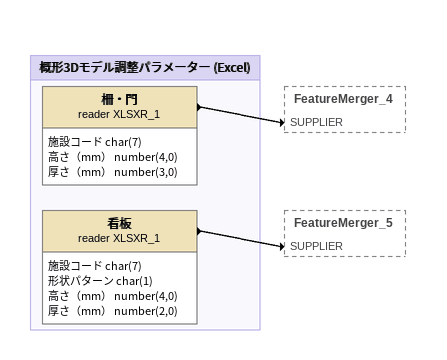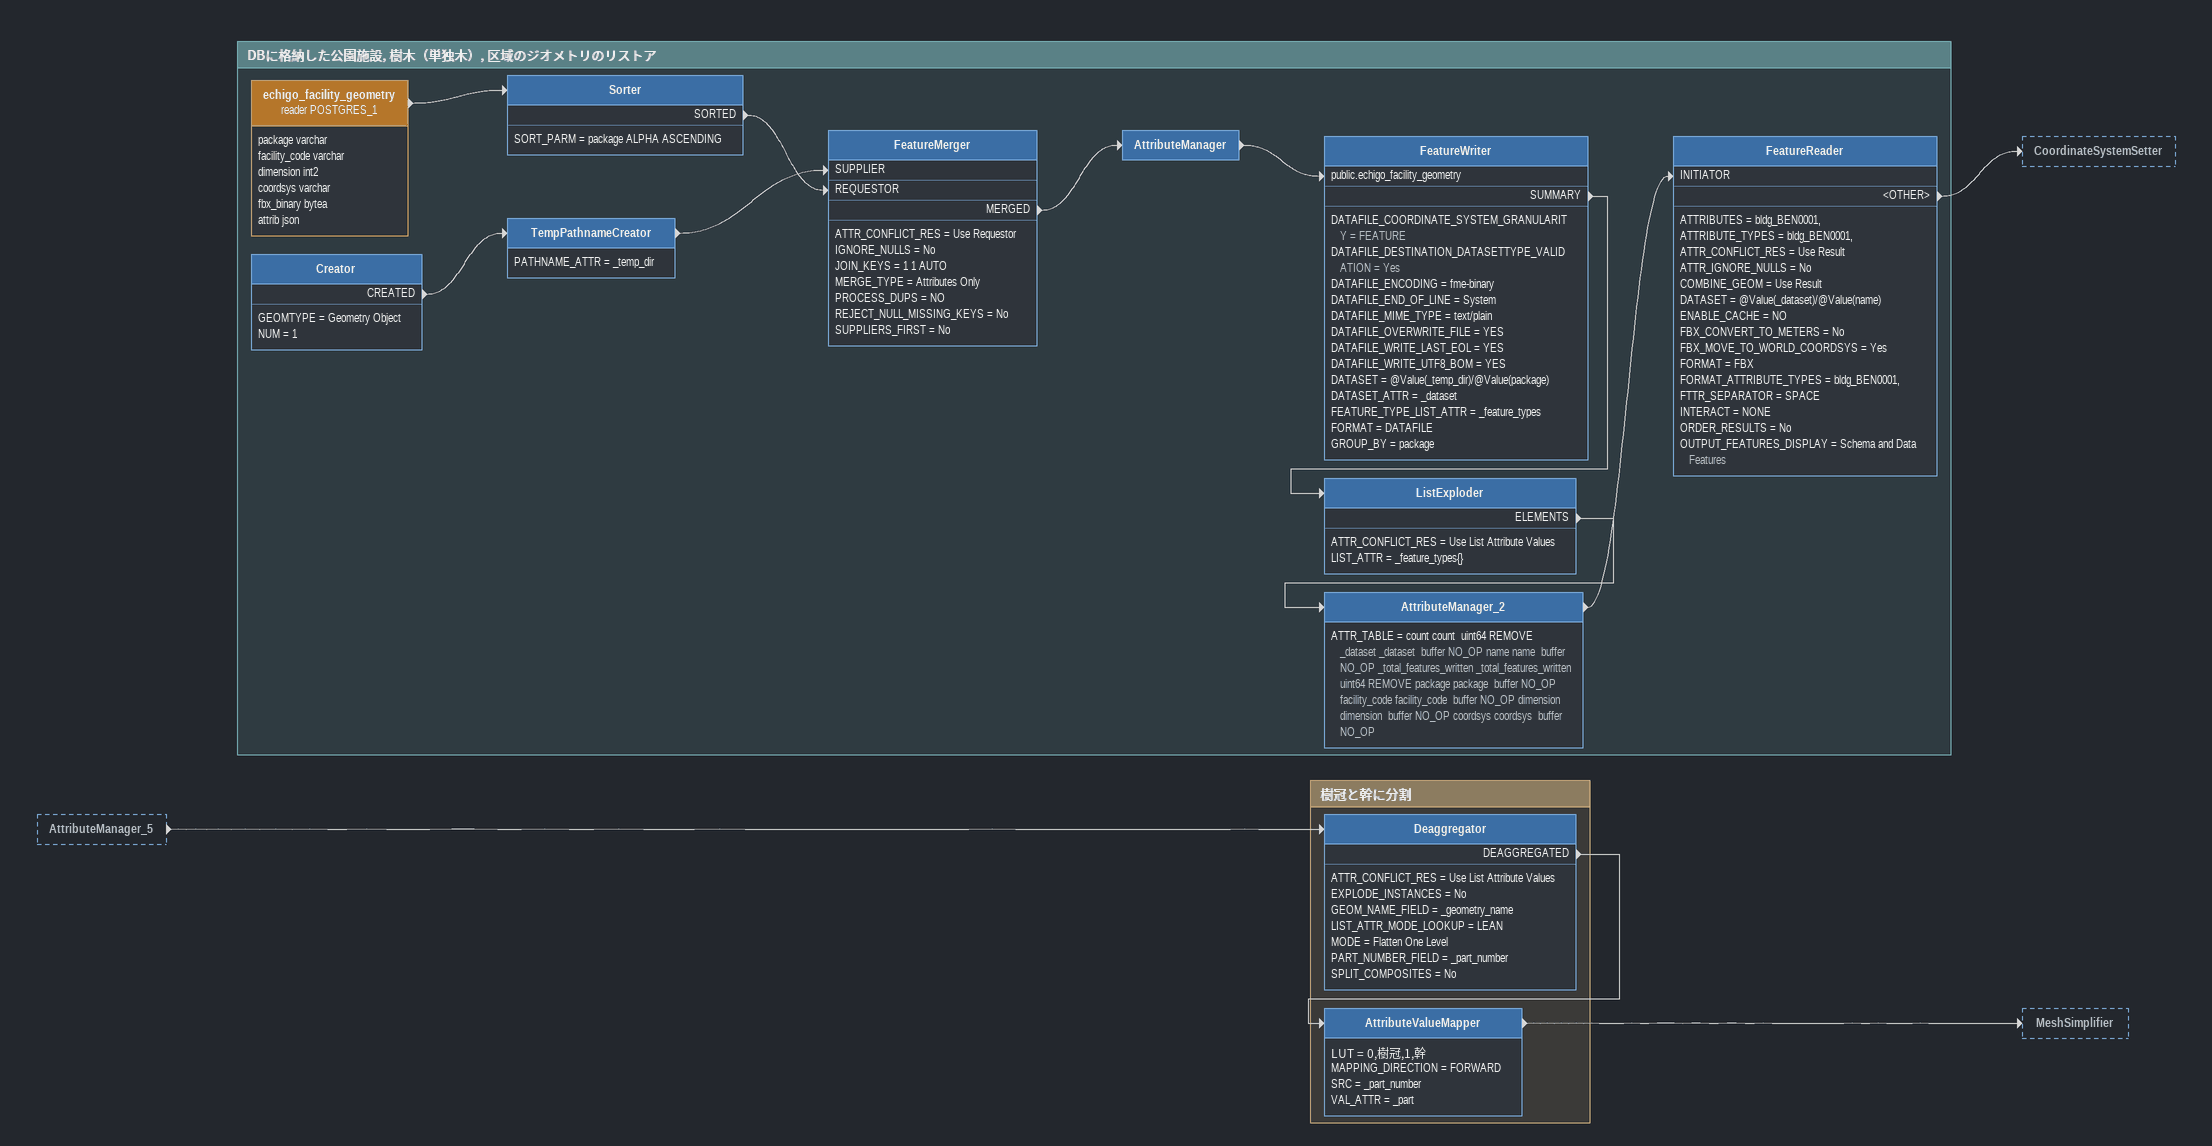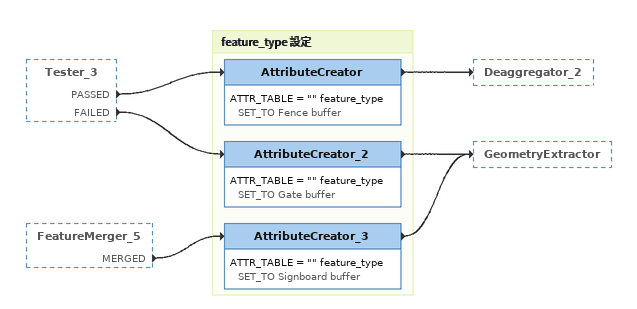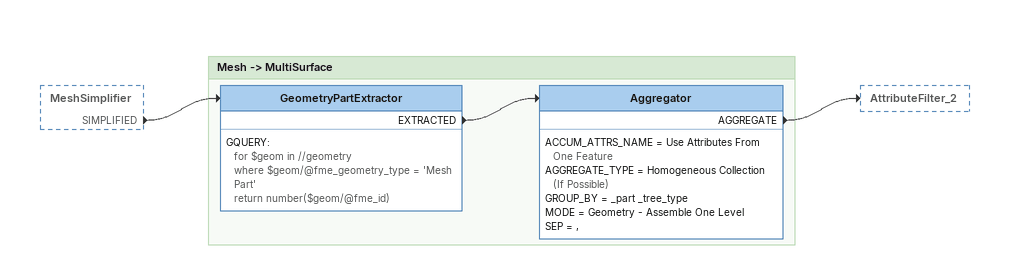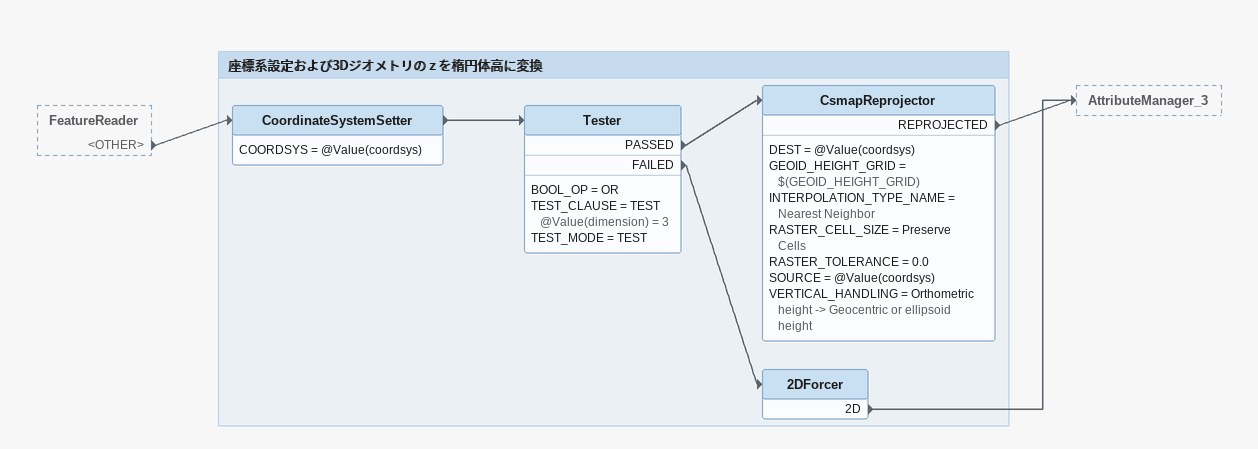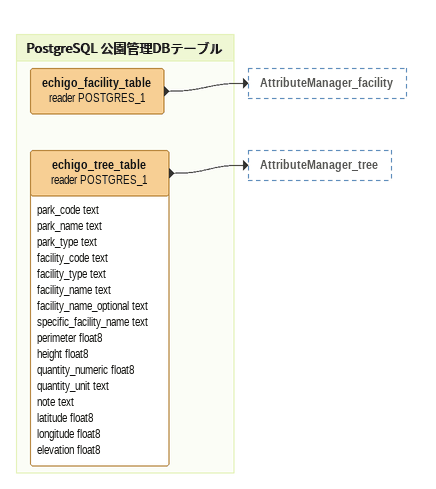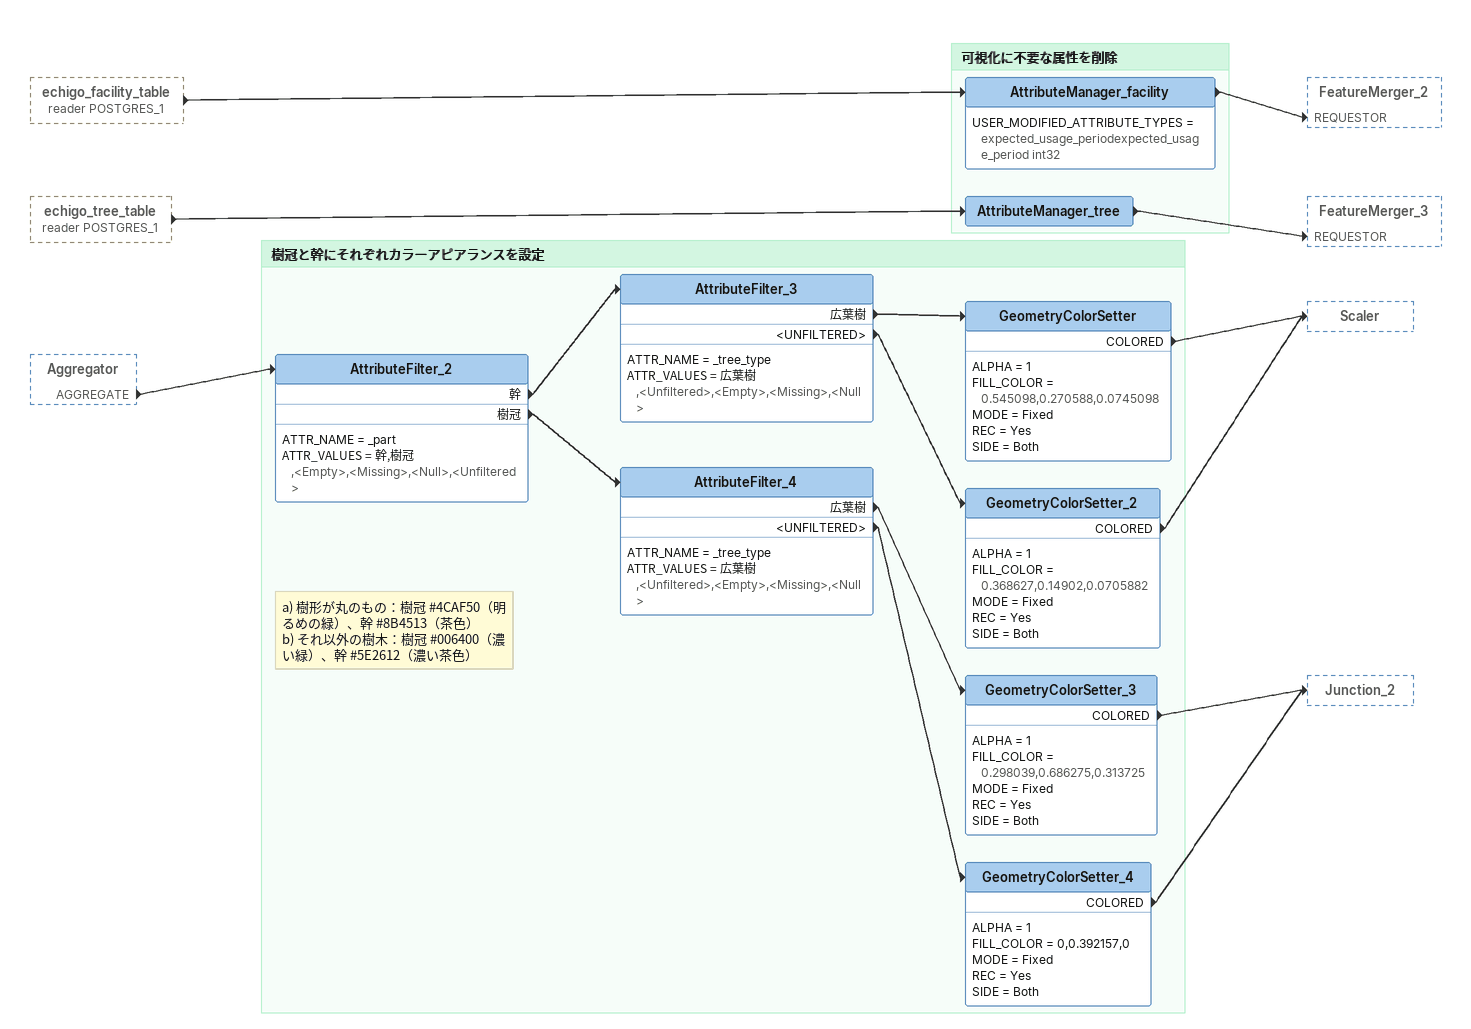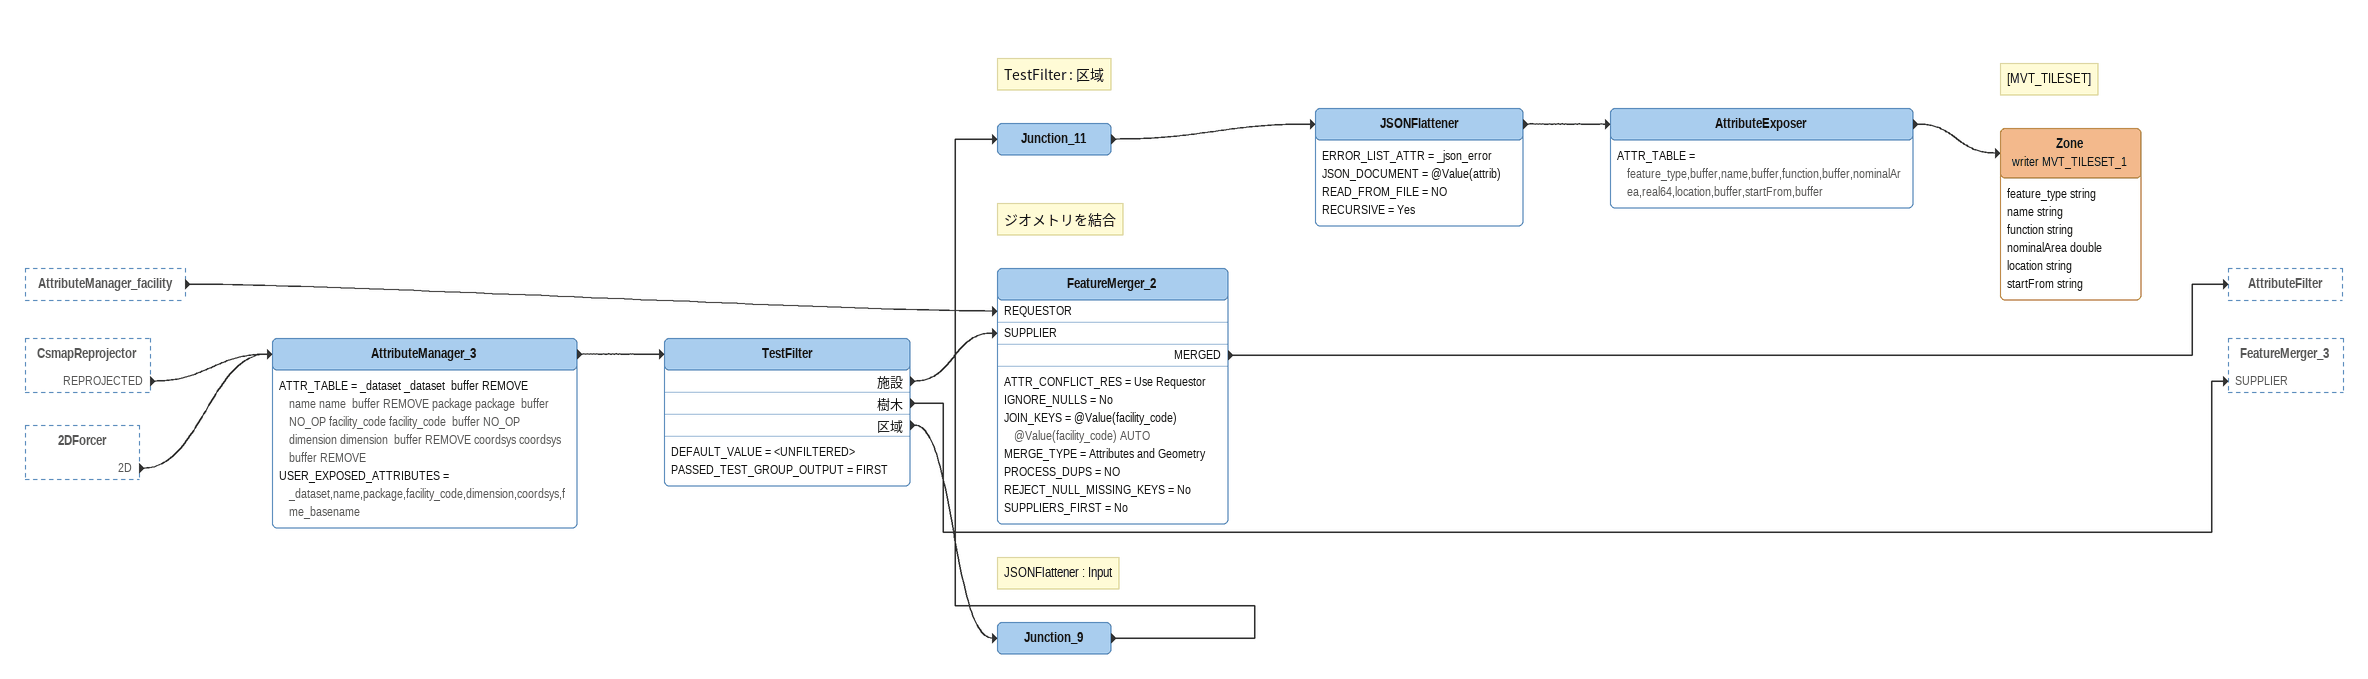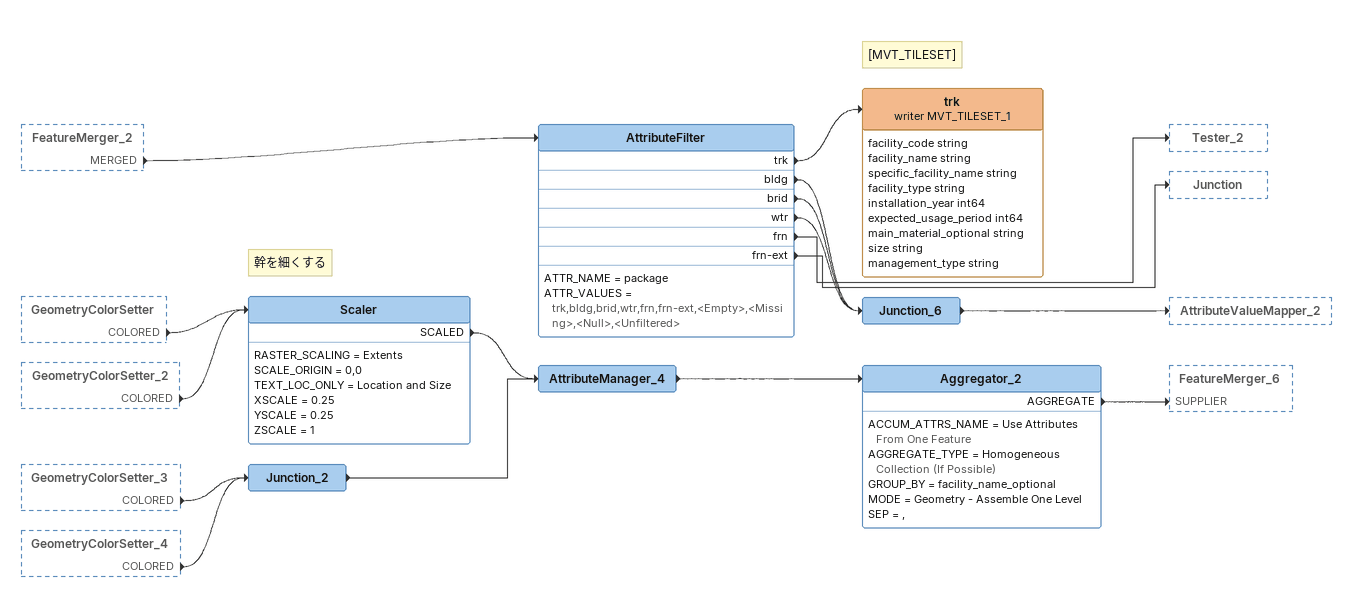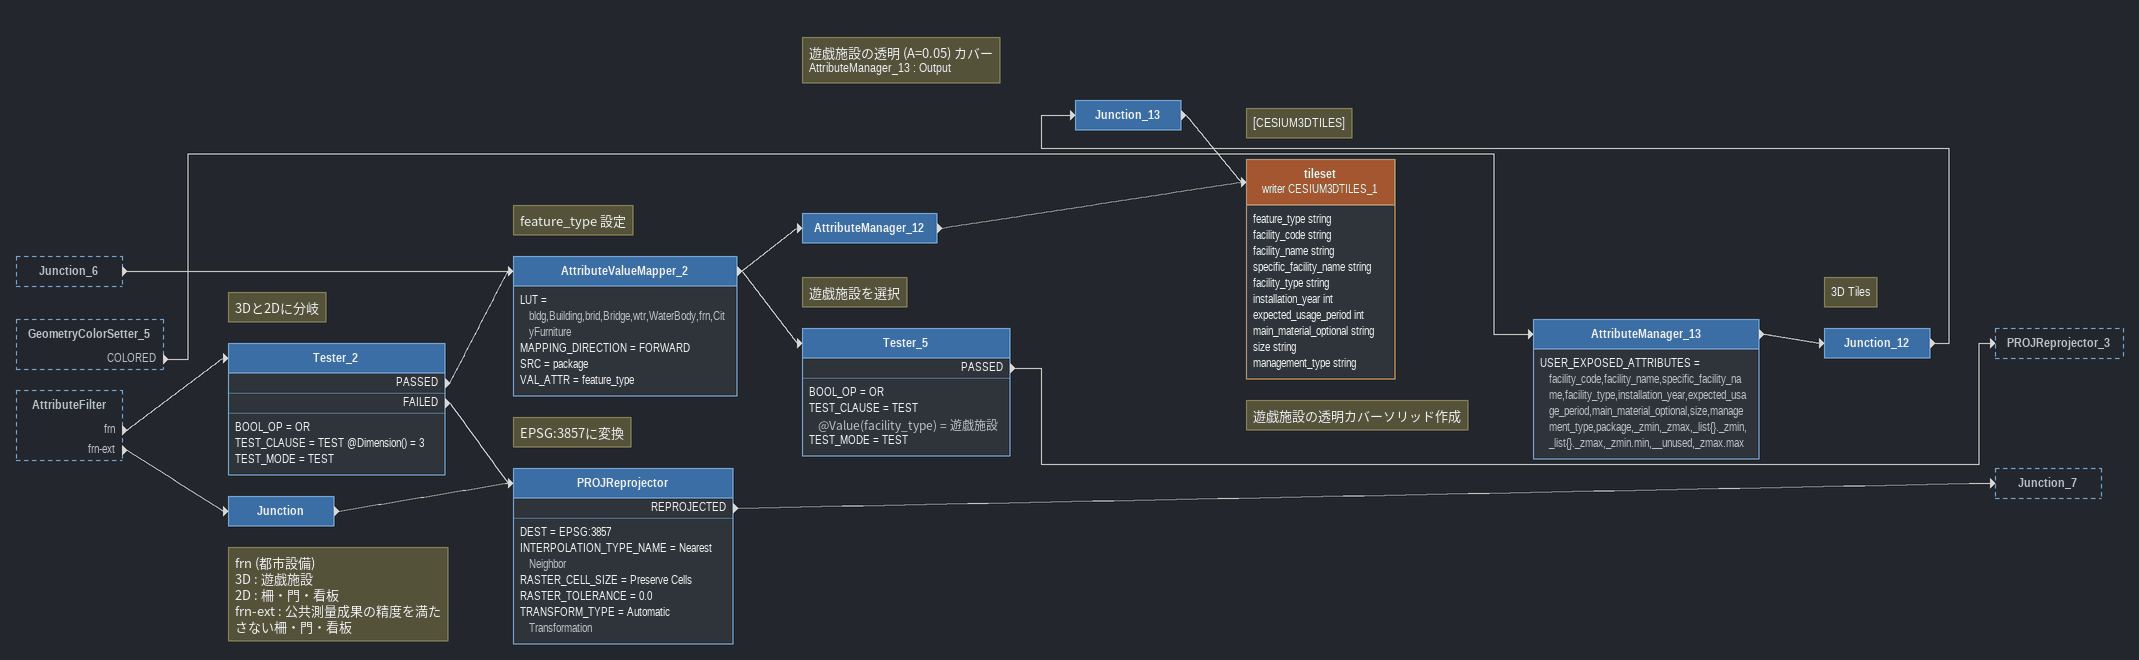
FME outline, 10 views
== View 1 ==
Bookmark: 概形3Dモデル調整パラメーター (Excel)
柵・門 (reader XLSXR_1)
    attributes: 施設コード char(7), 高さ（mm） number(4,0), 厚さ（mm） number(3,0)
    -> FeatureMerger_4 [SUPPLIER]
看板 (reader XLSXR_1)
    attributes: 施設コード char(7), 形状パターン char(1), 高さ（mm） number(4,0), 厚さ（mm） number(2,0)
    -> FeatureMerger_5 [SUPPLIER]

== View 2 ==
AttributeManager_5 [outside]
    -> Deaggregator

Bookmark: DBに格納した公園施設, 樹木（単独木）, 区域のジオメトリのリストア
echigo_facility_geometry (reader POSTGRES_1)
    attributes: package varchar, facility_code varchar, dimension int2, coordsys varchar, fbx_binary bytea, attrib json
    -> Sorter
Sorter
    SORT_PARM = package ALPHA ASCENDING
    SORTED -> FeatureMerger [REQUESTOR]
Creator
    GEOMTYPE = Geometry Object
    NUM = 1
    CREATED -> TempPathnameCreator
TempPathnameCreator
    PATHNAME_ATTR = _temp_dir
    -> FeatureMerger [SUPPLIER]
FeatureMerger
    ATTR_CONFLICT_RES = Use Requestor
    IGNORE_NULLS = No
    JOIN_KEYS = 1 1 AUTO
    MERGE_TYPE = Attributes Only
    PROCESS_DUPS = NO
    REJECT_NULL_MISSING_KEYS = No
    SUPPLIERS_FIRST = No
    MERGED -> AttributeManager
AttributeManager
    -> FeatureWriter [public.echigo_facility_geometry]
FeatureWriter
    DATAFILE_COORDINATE_SYSTEM_GRANULARITY = FEATURE
    DATAFILE_DESTINATION_DATASETTYPE_VALIDATION = Yes
    DATAFILE_ENCODING = fme-binary
    DATAFILE_END_OF_LINE = System
    DATAFILE_MIME_TYPE = text/plain
    DATAFILE_OVERWRITE_FILE = YES
    DATAFILE_WRITE_LAST_EOL = YES
    DATAFILE_WRITE_UTF8_BOM = YES
    DATASET = @Value(_temp_dir)/@Value(package)
    DATASET_ATTR = _dataset
    FEATURE_TYPE_LIST_ATTR = _feature_types
    FORMAT = DATAFILE
    GROUP_BY = package
    SUMMARY -> ListExploder
ListExploder
    ATTR_CONFLICT_RES = Use List Attribute Values
    LIST_ATTR = _feature_types{}
    ELEMENTS -> AttributeManager_2
AttributeManager_2
    ATTR_TABLE = count count  uint64 REMOVE _dataset _dataset  buffer NO_OP name name  buffer NO_OP _total_features_written _total_features_written  uint64 REMOVE package package  buffer NO_OP facility_code facility_code  buffer NO_OP dimension dimension  buffer NO_OP coordsys coordsys  buffer NO_OP
    -> FeatureReader [INITIATOR]
FeatureReader
    ATTRIBUTES = bldg_BEN0001,
    ATTRIBUTE_TYPES = bldg_BEN0001,
    ATTR_CONFLICT_RES = Use Result
    ATTR_IGNORE_NULLS = No
    COMBINE_GEOM = Use Result
    DATASET = @Value(_dataset)/@Value(name)
    ENABLE_CACHE = NO
    FBX_CONVERT_TO_METERS = No
    FBX_MOVE_TO_WORLD_COORDSYS = Yes
    FORMAT = FBX
    FORMAT_ATTRIBUTE_TYPES = bldg_BEN0001,
    FTTR_SEPARATOR = SPACE
    INTERACT = NONE
    ORDER_RESULTS = No
    OUTPUT_FEATURES_DISPLAY = Schema and Data Features
    <OTHER> -> CoordinateSystemSetter

Bookmark: 樹冠と幹に分割
Deaggregator
    ATTR_CONFLICT_RES = Use List Attribute Values
    EXPLODE_INSTANCES = No
    GEOM_NAME_FIELD = _geometry_name
    LIST_ATTR_MODE_LOOKUP = LEAN
    MODE = Flatten One Level
    PART_NUMBER_FIELD = _part_number
    SPLIT_COMPOSITES = No
    DEAGGREGATED -> AttributeValueMapper
AttributeValueMapper
    LUT = 0,樹冠,1,幹
    MAPPING_DIRECTION = FORWARD
    SRC = _part_number
    VAL_ATTR = _part
    -> MeshSimplifier

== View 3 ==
Tester_3 [outside]
    PASSED -> AttributeCreator
    FAILED -> AttributeCreator_2
FeatureMerger_5 [outside]
    MERGED -> AttributeCreator_3

Bookmark: feature_type 設定
AttributeCreator
    ATTR_TABLE = "" feature_type SET_TO Fence buffer
    -> Deaggregator_2
AttributeCreator_2
    ATTR_TABLE = "" feature_type SET_TO Gate buffer
    -> GeometryExtractor
AttributeCreator_3
    ATTR_TABLE = "" feature_type SET_TO Signboard buffer
    -> GeometryExtractor

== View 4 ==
MeshSimplifier [outside]
    SIMPLIFIED -> GeometryPartExtractor

Bookmark: Mesh -> MultiSurface
GeometryPartExtractor
    GQUERY:
      for $geom in //geometry
      where $geom/@fme_geometry_type = 'Mesh Part'
      return number($geom/@fme_id)
    EXTRACTED -> Aggregator
Aggregator
    ACCUM_ATTRS_NAME = Use Attributes From One Feature
    AGGREGATE_TYPE = Homogeneous Collection (If Possible)
    GROUP_BY = _part _tree_type
    MODE = Geometry - Assemble One Level
    SEP = ,
    AGGREGATE -> AttributeFilter_2

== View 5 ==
FeatureReader [outside]
    <OTHER> -> CoordinateSystemSetter

Bookmark: 座標系設定および3Dジオメトリの z を楕円体高に変換
CoordinateSystemSetter
    COORDSYS = @Value(coordsys)
    -> Tester
Tester
    BOOL_OP = OR
    TEST_CLAUSE = TEST @Value(dimension) = 3
    TEST_MODE = TEST
    PASSED -> CsmapReprojector
    FAILED -> 2DForcer
CsmapReprojector
    DEST = @Value(coordsys)
    GEOID_HEIGHT_GRID = $(GEOID_HEIGHT_GRID)
    INTERPOLATION_TYPE_NAME = Nearest Neighbor
    RASTER_CELL_SIZE = Preserve Cells
    RASTER_TOLERANCE = 0.0
    SOURCE = @Value(coordsys)
    VERTICAL_HANDLING = Orthometric height -> Geocentric or ellipsoid height
    REPROJECTED -> AttributeManager_3
2DForcer
    2D -> AttributeManager_3

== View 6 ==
Bookmark: PostgreSQL 公園管理DBテーブル
echigo_facility_table (reader POSTGRES_1)
    -> AttributeManager_facility
echigo_tree_table (reader POSTGRES_1)
    attributes: park_code text, park_name text, park_type text, facility_code text, facility_type text, facility_name text, facility_name_optional text, specific_facility_name text, perimeter float8, height float8, quantity_numeric float8, quantity_unit text, note text, latitude float8, longitude float8, elevation float8
    -> AttributeManager_tree

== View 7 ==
echigo_facility_table (reader POSTGRES_1) [outside]
    -> AttributeManager_facility
echigo_tree_table (reader POSTGRES_1) [outside]
    -> AttributeManager_tree
Aggregator [outside]
    AGGREGATE -> AttributeFilter_2

Bookmark: 樹冠と幹にそれぞれカラーアピアランスを設定
AttributeFilter_2
    ATTR_NAME = _part
    ATTR_VALUES = 幹,樹冠,<Empty>,<Missing>,<Null>,<Unfiltered>
    幹 -> AttributeFilter_3
    樹冠 -> AttributeFilter_4
AttributeFilter_3
    ATTR_NAME = _tree_type
    ATTR_VALUES = 広葉樹,<Unfiltered>,<Empty>,<Missing>,<Null>
    広葉樹 -> GeometryColorSetter
    <UNFILTERED> -> GeometryColorSetter_2
GeometryColorSetter
    ALPHA = 1
    FILL_COLOR = 0.545098,0.270588,0.0745098
    MODE = Fixed
    REC = Yes
    SIDE = Both
    COLORED -> Scaler
GeometryColorSetter_2
    ALPHA = 1
    FILL_COLOR = 0.368627,0.14902,0.0705882
    MODE = Fixed
    REC = Yes
    SIDE = Both
    COLORED -> Scaler
Note: a) 樹形が丸のもの：樹冠 #4CAF50（明るめの緑）、幹 #8B4513（茶色） / b) それ以外の樹木：樹冠 #006400（濃い緑）、幹 #5E2612（濃い茶色）
AttributeFilter_4
    ATTR_NAME = _tree_type
    ATTR_VALUES = 広葉樹,<Unfiltered>,<Empty>,<Missing>,<Null>
    広葉樹 -> GeometryColorSetter_3
    <UNFILTERED> -> GeometryColorSetter_4
GeometryColorSetter_3
    ALPHA = 1
    FILL_COLOR = 0.298039,0.686275,0.313725
    MODE = Fixed
    REC = Yes
    SIDE = Both
    COLORED -> Junction_2
GeometryColorSetter_4
    ALPHA = 1
    FILL_COLOR = 0,0.392157,0
    MODE = Fixed
    REC = Yes
    SIDE = Both
    COLORED -> Junction_2

Bookmark: 可視化に不要な属性を削除
AttributeManager_facility
    USER_MODIFIED_ATTRIBUTE_TYPES = expected_usage_periodexpected_usage_period int32
    -> FeatureMerger_2 [REQUESTOR]
AttributeManager_tree
    -> FeatureMerger_3 [REQUESTOR]

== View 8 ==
AttributeManager_facility [outside]
    -> FeatureMerger_2 [REQUESTOR]
CsmapReprojector [outside]
    REPROJECTED -> AttributeManager_3
2DForcer [outside]
    2D -> AttributeManager_3
AttributeManager_3
    ATTR_TABLE = _dataset _dataset  buffer REMOVE name name  buffer REMOVE package package  buffer NO_OP facility_code facility_code  buffer NO_OP dimension dimension  buffer REMOVE coordsys coordsys  buffer REMOVE
    USER_EXPOSED_ATTRIBUTES = _dataset,name,package,facility_code,dimension,coordsys,fme_basename
    -> TestFilter
TestFilter
    DEFAULT_VALUE = <UNFILTERED>
    PASSED_TEST_GROUP_OUTPUT = FIRST
    施設 -> FeatureMerger_2 [SUPPLIER]
    樹木 -> FeatureMerger_3 [SUPPLIER]
    区域 -> Junction_9
Note: JSONFlattener : Input
Junction_9
    -> Junction_11
Note: TestFilter : 区域
Junction_11
    -> JSONFlattener
JSONFlattener
    ERROR_LIST_ATTR = _json_error
    JSON_DOCUMENT = @Value(attrib)
    READ_FROM_FILE = NO
    RECURSIVE = Yes
    -> AttributeExposer
AttributeExposer
    ATTR_TABLE = feature_type,buffer,name,buffer,function,buffer,nominalArea,real64,location,buffer,startFrom,buffer
    -> Zone (writer MVT_TILESET_1)
Note: [MVT_TILESET]
Zone (writer MVT_TILESET_1)
    attributes: feature_type string, name string, function string, nominalArea double, location string, startFrom string
Note: ジオメトリを結合
FeatureMerger_2
    ATTR_CONFLICT_RES = Use Requestor
    IGNORE_NULLS = No
    JOIN_KEYS = @Value(facility_code) @Value(facility_code) AUTO
    MERGE_TYPE = Attributes and Geometry
    PROCESS_DUPS = NO
    REJECT_NULL_MISSING_KEYS = No
    SUPPLIERS_FIRST = No
    MERGED -> AttributeFilter

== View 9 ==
FeatureMerger_2 [outside]
    MERGED -> AttributeFilter
GeometryColorSetter [outside]
    COLORED -> Scaler
GeometryColorSetter_2 [outside]
    COLORED -> Scaler
GeometryColorSetter_3 [outside]
    COLORED -> Junction_2
GeometryColorSetter_4 [outside]
    COLORED -> Junction_2
Note: 幹を細くする
Scaler
    RASTER_SCALING = Extents
    SCALE_ORIGIN = 0,0
    TEXT_LOC_ONLY = Location and Size
    XSCALE = 0.25
    YSCALE = 0.25
    ZSCALE = 1
    SCALED -> AttributeManager_4
Junction_2
    -> AttributeManager_4
AttributeManager_4
    -> Aggregator_2
Aggregator_2
    ACCUM_ATTRS_NAME = Use Attributes From One Feature
    AGGREGATE_TYPE = Homogeneous Collection (If Possible)
    GROUP_BY = facility_name_optional
    MODE = Geometry - Assemble One Level
    SEP = ,
    AGGREGATE -> FeatureMerger_6 [SUPPLIER]
AttributeFilter
    ATTR_NAME = package
    ATTR_VALUES = trk,bldg,brid,wtr,frn,frn-ext,<Empty>,<Missing>,<Null>,<Unfiltered>
    trk -> trk (writer MVT_TILESET_1)
    bldg -> Junction_6
    brid -> Junction_6
    wtr -> Junction_6
    frn -> Tester_2
    frn-ext -> Junction
Note: [MVT_TILESET]
trk (writer MVT_TILESET_1)
    attributes: facility_code string, facility_name string, specific_facility_name string, facility_type string, installation_year int64, expected_usage_period int64, main_material_optional string, size string, management_type string
Junction_6
    -> AttributeValueMapper_2

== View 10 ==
Junction_6 [outside]
    -> AttributeValueMapper_2
GeometryColorSetter_5 [outside]
    COLORED -> AttributeManager_13
AttributeFilter [outside]
    frn -> Tester_2
    frn-ext -> Junction
Note: 3Dと2Dに分岐
Tester_2
    BOOL_OP = OR
    TEST_CLAUSE = TEST @Dimension() = 3
    TEST_MODE = TEST
    PASSED -> AttributeValueMapper_2
    FAILED -> PROJReprojector
Note: feature_type 設定
AttributeValueMapper_2
    LUT = bldg,Building,brid,Bridge,wtr,WaterBody,frn,CityFurniture
    MAPPING_DIRECTION = FORWARD
    SRC = package
    VAL_ATTR = feature_type
    -> AttributeManager_12
    -> Tester_5
AttributeManager_12
    -> tileset (writer CESIUM3DTILES_1)
Note: 遊戯施設を選択
Tester_5
    BOOL_OP = OR
    TEST_CLAUSE = TEST @Value(facility_type) = 遊戯施設
    TEST_MODE = TEST
    PASSED -> PROJReprojector_3
AttributeManager_13
    USER_EXPOSED_ATTRIBUTES = facility_code,facility_name,specific_facility_name,facility_type,installation_year,expected_usage_period,main_material_optional,size,management_type,package,_zmin,_zmax,_list{}._zmin,_list{}._zmax,_zmin.min,__unused,_zmax.max
    -> Junction_12
Note: 3D Tiles
Junction_12
    -> Junction_13
Note: 遊戯施設の透明 (A=0.05) カバー / AttributeManager_13 : Output
Junction_13
    -> tileset (writer CESIUM3DTILES_1)
Note: [CESIUM3DTILES]
Note: 遊戯施設の透明カバーソリッド作成
tileset (writer CESIUM3DTILES_1)
    attributes: feature_type string, facility_code string, facility_name string, specific_facility_name string, facility_type string, installation_year int, expected_usage_period int, main_material_optional string, size string, management_type string
Note: frn (都市設備) / 3D : 遊戯施設 / 2D : 柵・門・看板 / frn-ext : 公共測量成果の精度を満たさない柵・門・看板
Junction
    -> PROJReprojector
Note: EPSG:3857に変換
PROJReprojector
    DEST = EPSG:3857
    INTERPOLATION_TYPE_NAME = Nearest Neighbor
    RASTER_CELL_SIZE = Preserve Cells
    RASTER_TOLERANCE = 0.0
    TRANSFORM_TYPE = Automatic Transformation
    REPROJECTED -> Junction_7
